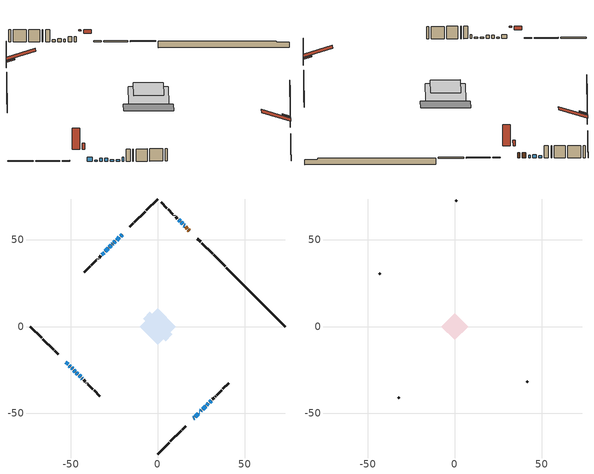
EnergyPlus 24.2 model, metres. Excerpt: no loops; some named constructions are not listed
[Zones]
conditioned space
 floor outside (Floor1 construction): -2.69,0 0,2.69 2.69,0 0,-2.69 z0.4
 floor outside (Floor2 construction): -0.81,0 0,0.81 0.81,0 0,-0.81 z0.4
 floor adiabatic (AdiabaticFloorConstruction): -10.39,0 0,10.39 10.39,0 0,-10.39 z2.84
 floor foundation (Slab1 construction): -8.49,4.5 -4.5,8.49 8.49,-4.5 4.5,-8.49 z-2.11
 wall outside (RimJoist1 construction): 0,-73.42 6.57,-66.85 / -73.42,0 -66.85,-6.57 / 0,73.42 -6.57,66.85 / 38.79,34.62 32.23,41.19 z0.4:0.7
 wall outside (RimJoist2 construction): 7.22,-66.2 13.44,-59.97 / -66.2,-7.22 -59.97,-13.44 / -7.22,66.2 -13.44,59.97 / 31.57,41.85 25.35,48.07 z0.4:0.7
 wall outside (RimJoist3 construction): 14.1,-59.32 16.05,-57.37 / -59.32,-14.1 -57.37,-16.05 / -14.1,59.32 -16.05,57.37 / 24.69,48.72 22.75,50.67 z0.4:0.7
 wall outside (AdiabaticWallConstruction 1): 18.24,55.17 17.66,55.76 / 17.01,56.41 16.08,57.34 z0.4:2.43
 wall outside (AdiabaticWallConstruction): 20.55,-52.87 20.93,-52.49 z0.4:1.29; 21.58,-51.83 23.29,-50.12 / -52.87,-20.55 -51.59,-21.83 / -22.05,51.37 -23.74,49.67 / -24.4,49.02 -25.25,48.17 / 25.8,-47.62 27.51,-45.91 / -30.84,42.58 -32.12,41.3 z0.4:1.9; 23.95,-49.47 24.17,-49.25 z0.4:2.33; -50.94,-22.48 -50.29,-23.12 z0.4:0.86; -49.64,-23.78 -49,-24.42 / 14.34,59.08 13.47,59.94 z0.4:1.62; 15.43,57.99 14.99,58.42 z0.4:1.42; -20.55,52.87 -21.4,52.02 / -48.35,-25.07 -47.5,-25.92 z0.4:1.6; 24.82,-48.6 25.15,-48.27 z0.4:2.38; 28.17,-45.25 29.21,-44.21 z0.4:2.46; 29.86,-43.55 30.73,-42.69 z0.4:2.18; -46.84,-26.57 -45.94,-27.47 / -45.29,-28.13 -44.39,-29.03 z0.4:0.96; 12.82,60.6 11.96,61.46 z0.4:1.19; -43.73,-29.69 -43.39,-30.03 z0.4:2; -25.9,47.52 -26.12,47.3 / -26.77,46.64 -27.84,45.58 / -28.49,44.93 -30.18,43.24 z0.4:2.21
 wall outside (Wall1 construction): 31.38,-42.03 32.44,-40.98 / -42.73,-30.68 -41.68,-31.74 / -32.77,40.65 -33.83,39.59 / 11.3,62.12 10.24,63.17 z0.4:5.28
 wall outside (Wall2 construction): 33.09,-40.32 33.27,-40.15 / -41.02,-32.4 -40.85,-32.57 / -34.48,38.93 -34.66,38.76 / 9.59,63.83 9.42,64 z0.4:5.28
 wall outside (Wall3 construction): 33.92,-39.49 36.78,-36.64 / -40.19,-33.22 -37.34,-36.08 / -35.31,38.11 -38.17,35.25 / 8.76,64.66 5.9,67.51 z0.4:5.28
 wall outside (Wall4 construction): 37.43,-35.98 40.8,-32.62 / -36.68,-36.74 -33.32,-40.1 / -38.82,34.59 -42.19,31.23 / 5.25,68.17 1.88,71.54 z0.4:5.28
 wall foundation (FoundationWall1 construction): 39.45,33.97,-2.11 39.45,33.97,0.4 70.02,3.4,0.4 70.02,3.4,-0.09 73.42,0,-0.09 73.42,0,-2.11
 window (WindowConstruction 18): 20.55,-52.87 20.93,-52.49 z0.4:1.29
 window (WindowConstruction 4): 21.59,-51.83 23.29,-50.13 z0.4:1.9
 window (WindowConstruction 5): 23.95,-49.47 24.16,-49.25 z0.4:2.33
 window (WindowConstruction 6): -52.87,-20.55 -51.59,-21.83 z0.4:1.9
 window (WindowConstruction 7): -50.93,-22.48 -50.3,-23.12 z0.4:0.86
 window (WindowConstruction 8): -49.64,-23.78 -49,-24.42 z0.4:1.62
 window (WindowConstruction 9): 15.43,57.99 14.99,58.42 z0.4:1.41
 window (WindowConstruction 10): -20.55,52.87 -21.4,52.02 z0.4:1.59
 window (WindowConstruction 11): -22.05,51.36 -23.74,49.67 z0.4:1.9
 window (WindowConstruction 19): 24.82,-48.6 25.15,-48.27 z0.4:2.38
 window (WindowConstruction 12): -24.4,49.02 -25.25,48.17 z0.4:1.9
 window (WindowConstruction 13): 25.8,-47.62 27.51,-45.91 z0.4:1.9
 window (WindowConstruction 14): 28.17,-45.25 29.21,-44.21 z0.4:2.46
 window (WindowConstruction 15): 29.86,-43.55 30.73,-42.69 z0.4:2.18
 window (WindowConstruction 16): -48.34,-25.07 -47.5,-25.92 z0.4:1.59
 window (WindowConstruction 17): 14.34,59.08 13.47,59.94 z0.4:1.62
 window (WindowConstruction 21): -46.84,-26.58 -45.94,-27.47 z0.4:0.96
 window (WindowConstruction 22): -45.29,-28.13 -44.39,-29.03 z0.4:0.96
 window (WindowConstruction 23): 12.82,60.6 11.96,61.46 z0.4:1.19
 window (WindowConstruction 20): -43.73,-29.69 -43.39,-30.03 z0.4:2
 window (WindowConstruction): -25.9,47.52 -26.12,47.3 z0.4:2.2
 window (WindowConstruction 1): -26.77,46.64 -27.83,45.58 z0.4:2.2
 window (WindowConstruction 2): -28.49,44.93 -30.18,43.24 z0.4:2.2
 window (WindowConstruction 3): -30.84,42.58 -32.11,41.3 z0.4:1.9
 door (Door): 18.24,55.18 17.66,55.76 z0.4:2.43
 door (Door 1): 17,56.41 16.08,57.34 z0.4:2.43
 ceiling adiabatic (AdiabaticFloorConstruction): 0,-10.39 10.39,0 0,10.39 -10.39,0 z2.84
 roof outside (Roof2 construction): 19.89,-53.52,5.28 17.81,-51.44,6.26 17.26,-51.99,6.26 19.34,-54.07,5.28; -53.52,-19.89,5.28 -51.44,-17.81,6.26 -51.99,-17.26,6.26 -54.07,-19.34,5.28; -19.89,53.52,5.28 -17.81,51.44,6.26 -17.26,51.99,6.26 -19.34,54.07,5.28; 18.9,54.52,5.28 16.81,52.43,6.26 17.36,51.88,6.26 19.45,53.97,5.28
attic - vented
 floor to conditioned space (Floor3 construction Reversed): -7.74,0 0,7.74 7.74,0 0,-7.74 z5.28
 wall outside (Wall5 construction): 41.46,-31.96 42.03,-31.39 / -32.66,-40.76 -32.09,-41.33 / -42.85,30.57 -43.41,30 / 1.23,72.19 0.66,72.76 z0.4:5.28
 roof outside (Roof1 construction): 18.69,-54.73,5.28 11.15,-47.19,8.83 9.17,-49.18,8.83 16.7,-56.72,5.28; -54.73,-18.69,5.28 -47.19,-11.15,8.83 -49.18,-9.17,8.83 -56.72,-16.7,5.28; -18.69,54.73,5.28 -11.15,47.19,8.83 -9.17,49.18,8.83 -16.7,56.72,5.28; 20.11,53.31,5.28 12.57,45.78,8.83 14.56,43.79,8.83 22.09,51.33,5.28
[Construction]
Floor3 construction: ceiling loosefill ins, ceiling stud and cavity, gypsum board
[EnergyManagementSystem:Program]
component_loads_program: Set loads_htg_walls = 0; Set loads_htg_rim_joists = 0; Set loads_htg_foundation_walls = 0; Set loads_htg_floors = 0; Set loads_htg_slabs = 0; Set loads_htg_ceilings = 0; Set loads_htg_roofs = 0; Set loads_htg_windows_conduction = 0; Set loads_htg_windows_solar = 0; Set loads_htg_doors = 0; Set loads_htg_skylights_conduction = 0; Set loads_htg_skylights_solar = 0; Set loads_htg_internal_mass = 0; Set loads_htg_intgains = 0; Set loads_htg_lighting = 0; Set loads_htg_infil = 0; Set loads_htg_mechvent = 0; Set loads_htg_natvent = 0; Set loads_htg_whf = 0; Set loads_htg_ducts = 0; Set loads_clg_walls = 0; Set loads_clg_rim_joists = 0; Set loads_clg_foundation_walls = 0; Set loads_clg_floors = 0; Set loads_clg_slabs = 0; Set loads_clg_ceilings = 0; Set loads_clg_roofs = 0; Set loads_clg_windows_conduction = 0; Set loads_clg_windows_solar = 0; Set loads_clg_doors = 0; Set loads_clg_skylights_conduction = 0; Set loads_clg_skylights_solar = 0; Set loads_clg_internal_mass = 0; Set loads_clg_intgains = 0; Set loads_clg_lighting = 0; Set loads_clg_infil = 0; Set loads_clg_mechvent = 0; Set loads_clg_natvent = 0; Set loads_clg_whf = 0; Set loads_clg_ducts = 0; Set hr_walls = 0; Set hr_walls = hr_walls + s_conv_23 + s_ig_23 + s_sol_23 + s_lgt_23 + s_surf_23; Set hr_walls = hr_walls + s_conv_24 + s_ig_24 + s_sol_24 + s_lgt_24 + s_surf_24; Set hr_walls = hr_walls + s_conv_25 + s_ig_25 + s_sol_25 + s_lgt_25 + s_surf_25; Set hr_walls = hr_walls + s_conv_26 + s_ig_26 + s_sol_26 + s_lgt_26 + s_surf_26; Set hr_walls = hr_walls + s_conv_27 + s_ig_27 + s_sol_27 + s_lgt_27 + s_surf_27; Set hr_walls = hr_walls + s_conv_28 + s_ig_28 + s_sol_28 + s_lgt_28 + s_surf_28; Set hr_walls = hr_walls + s_conv_29 + s_ig_29 + s_sol_29 + s_lgt_29 + s_surf_29; Set hr_walls = hr_walls + s_conv_30 + s_ig_30 + s_sol_30 + s_lgt_30 + s_surf_30; Set hr_walls = hr_walls + s_conv_31 + s_ig_31 + s_sol_31 + s_lgt_31 + s_surf_31; Set hr_walls = hr_walls + s_conv_32 + s_ig_32 + s_sol_32 + s_lgt_32 + s_surf_32; Set hr_walls = hr_walls + s_conv_33 + s_ig_33 + s_sol_33 + s_lgt_33 + s_surf_33; Set hr_walls = hr_walls + s_conv_34 + s_ig_34 + s_sol_34 + s_lgt_34 + s_surf_34; Set hr_walls = hr_walls + s_conv_35 + s_ig_35 + s_sol_35 + s_lgt_35 + s_surf_35; Set hr_walls = hr_walls + s_conv_36 + s_ig_36 + s_sol_36 + s_lgt_36 + s_surf_36; Set hr_walls = hr_walls + s_conv_37 + s_ig_37 + s_sol_37 + s_lgt_37 + s_surf_37; Set hr_walls = hr_walls + s_conv_38 + s_ig_38 + s_sol_38 + s_lgt_38 + s_surf_38; Set hr_rim_joists = 0; Set hr_rim_joists = hr_rim_joists + s_conv_6 + s_ig_6 + s_sol_6 + s_lgt_6 + s_surf_6; Set hr_rim_joists = hr_rim_joists + s_conv_7 + s_ig_7 + s_sol_7 + s_lgt_7 + s_surf_7; Set hr_rim_joists = hr_rim_joists + s_conv_8 + s_ig_8 + s_sol_8 + s_lgt_8 + s_surf_8; Set hr_rim_joists = hr_rim_joists + s_conv_9 + s_ig_9 + s_sol_9 + s_lgt_9 + s_surf_9; Set hr_rim_joists = hr_rim_joists + s_conv_10 + s_ig_10 + s_sol_10 + s_lgt_10 + s_surf_10; Set hr_rim_joists = hr_rim_joists + s_conv_11 + s_ig_11 + s_sol_11 + s_lgt_11 + s_surf_11; Set hr_rim_joists = hr_rim_joists + s_conv_12 + s_ig_12 + s_sol_12 + s_lgt_12 + s_surf_12; Set hr_rim_joists = hr_rim_joists + s_conv_13 + s_ig_13 + s_sol_13 + s_lgt_13 + s_surf_13; Set hr_rim_joists = hr_rim_joists + s_conv_14 + s_ig_14 + s_sol_14 + s_lgt_14 + s_surf_14; Set hr_rim_joists = hr_rim_joists + s_conv_15 + s_ig_15 + s_sol_15 + s_lgt_15 + s_surf_15; Set hr_rim_joists = hr_rim_joists + s_conv_16 + s_ig_16 + s_sol_16 + s_lgt_16 + s_surf_16; Set hr_rim_joists = hr_rim_joists + s_conv_17 + s_ig_17 + s_sol_17 + s_lgt_17 + s_surf_17; Set hr_foundation_walls = 0; Set hr_foundation_walls = hr_foundation_walls + s_conv_3 + s_ig_3 + s_sol_3 + s_lgt_3 + s_surf_3; Set hr_floors = 0; Set hr_floors = hr_floors + s_conv + s_ig + s_sol + s_lgt + s_surf; Set hr_floors = hr_floors + s_conv_1 + s_ig_1 + s_sol_1 + s_lgt_1 + s_surf_1; Set hr_slabs = 0; Set hr_slabs = hr_slabs + s_conv_22 + s_ig_22 + s_sol_22 + s_lgt_22 + s_surf_22; Set hr_ceilings = 0; Set hr_ceilings = hr_ceilings + s_conv_2 + s_ig_2 + s_sol_2 + s_lgt_2 + s_surf_2; Set hr_roofs = 0; Set hr_roofs = hr_roofs + s_conv_18 + s_ig_18 + s_sol_18 + s_lgt_18 + s_surf_18; Set hr_roofs = hr_roofs + s_conv_19 + s_ig_19 + s_sol_19 + s_lgt_19 + s_surf_19; Set hr_roofs = hr_roofs + s_conv_20 + s_ig_20 + s_sol_20 + s_lgt_20 + s_surf_20; Set hr_roofs = hr_roofs + s_conv_21 + s_ig_21 + s_sol_21 + s_lgt_21 + s_surf_21; Set hr_windows_conduction = 0; Set hr_windows_conduction = hr_windows_conduction + ss_conv_2; Set hr_windows_conduction = hr_windows_conduction + ss_ig_2; Set hr_windows_conduction = hr_windows_conduction + ss_surf_2; Set hr_windows_conduction = hr_windows_conduction + ss_conv_3; Set hr_windows_conduction = hr_windows_conduction + ss_ig_3; Set hr_windows_conduction = hr_windows_conduction + ss_surf_3; Set hr_windows_conduction = hr_windows_conduction + ss_conv_4; Set hr_windows_conduction = hr_windows_conduction + ss_ig_4; Set hr_windows_conduction = hr_windows_conduction + ss_surf_4; Set hr_windows_conduction = hr_windows_conduction + ss_conv_5; Set hr_windows_conduction = hr_windows_conduction + ss_ig_5; Set hr_windows_conduction = hr_windows_conduction + ss_surf_5; Set hr_windows_conduction = hr_windows_conduction + ss_conv_6; Set hr_windows_conduction = hr_windows_conduction + ss_ig_6; Set hr_windows_conduction = hr_windows_conduction + ss_surf_6; Set hr_windows_conduction = hr_windows_conduction + ss_conv_7; Set hr_windows_conduction = hr_windows_conduction + ss_ig_7; Set hr_windows_conduction = hr_windows_conduction + ss_surf_7; Set hr_windows_conduction = hr_windows_conduction + ss_conv_8; Set hr_windows_conduction = hr_windows_conduction + ss_ig_8; Set hr_windows_conduction = hr_windows_conduction + ss_surf_8; Set hr_windows_conduction = hr_windows_conduction + ss_conv_9; Set hr_windows_conduction = hr_windows_conduction + ss_ig_9; Set hr_windows_conduction = hr_windows_conduction + ss_surf_9; Set hr_windows_conduction = hr_windows_conduction + ss_conv_10; Set hr_windows_conduction = hr_windows_conduction + ss_ig_10; Set hr_windows_conduction = hr_windows_conduction + ss_surf_10; Set hr_windows_conduction = hr_windows_conduction + ss_conv_11; Set hr_windows_conduction = hr_windows_conduction + ss_ig_11; Set hr_windows_conduction = hr_windows_conduction + ss_surf_11; Set hr_windows_conduction = hr_windows_conduction + ss_conv_12; Set hr_windows_conduction = hr_windows_conduction + ss_ig_12; Set hr_windows_conduction = hr_windows_conduction + ss_surf_12; Set hr_windows_conduction = hr_windows_conduction + ss_conv_13; Set hr_windows_conduction = hr_windows_conduction + ss_ig_13; Set hr_windows_conduction = hr_windows_conduction + ss_surf_13; Set hr_windows_conduction = hr_windows_conduction + ss_conv_14; Set hr_windows_conduction = hr_windows_conduction + ss_ig_14; Set hr_windows_conduction = hr_windows_conduction + ss_surf_14; Set hr_windows_conduction = hr_windows_conduction + ss_conv_15; Set hr_windows_conduction = hr_windows_conduction + ss_ig_15; Set hr_windows_conduction = hr_windows_conduction + ss_surf_15; Set hr_windows_conduction = hr_windows_conduction + ss_conv_16; Set hr_windows_conduction = hr_windows_conduction + ss_ig_16; Set hr_windows_conduction = hr_windows_conduction + ss_surf_16; Set hr_windows_conduction = hr_windows_conduction + ss_conv_17; Set hr_windows_conduction = hr_windows_conduction + ss_ig_17; Set hr_windows_conduction = hr_windows_conduction + ss_surf_17; Set hr_windows_conduction = hr_windows_conduction + ss_conv_18; Set hr_windows_conduction = hr_windows_conduction + ss_ig_18; Set hr_windows_conduction = hr_windows_conduction + ss_surf_18; Set hr_windows_conduction = hr_windows_conduction + ss_conv_19; Set hr_windows_conduction = hr_windows_conduction + ss_ig_19; Set hr_windows_conduction = hr_windows_conduction + ss_surf_19; Set hr_windows_conduction = hr_windows_conduction + ss_conv_20; Set hr_windows_conduction = hr_windows_conduction + ss_ig_20; Set hr_windows_conduction = hr_windows_conduction + ss_surf_20; Set hr_windows_conduction = hr_windows_conduction + ss_conv_21; Set hr_windows_conduction = hr_windows_conduction + ss_ig_21; Set hr_windows_conduction = hr_windows_conduction + ss_surf_21; Set hr_windows_conduction = hr_windows_conduction + ss_conv_22; Set hr_windows_conduction = hr_windows_conduction + ss_ig_22; Set hr_windows_conduction = hr_windows_conduction + ss_surf_22; Set hr_windows_conduction = hr_windows_conduction + ss_conv_23; Set hr_windows_conduction = hr_windows_conduction + ss_ig_23; Set hr_windows_conduction = hr_windows_conduction + ss_surf_23; Set hr_windows_conduction = hr_windows_conduction + ss_conv_24; Set hr_windows_conduction = hr_windows_conduction + ss_ig_24; Set hr_windows_conduction = hr_windows_conduction + ss_surf_24; Set hr_windows_conduction = hr_windows_conduction + ss_conv_25; Set hr_windows_conduction = hr_windows_conduction + ss_ig_25; Set hr_windows_conduction = hr_windows_conduction + ss_surf_25; Set hr_windows_solar = 0; Set hr_windows_solar = hr_windows_solar - ss_trans_in * ZoneTimestep * 3600 + ss_back_out * ZoneTimestep * 3600 + ss_trans_out * ZoneTimestep * 3600; Set hr_windows_solar = hr_windows_solar - ss_trans_in_1 * ZoneTimestep * 3600 + ss_back_out_1 * ZoneTimestep * 3600 + ss_trans_out_1 * ZoneTimestep * 3600; Set hr_windows_solar = hr_windows_solar - ss_trans_in_2 * ZoneTimestep * 3600 + ss_back_out_2 * ZoneTimestep * 3600 + ss_trans_out_2 * ZoneTimestep * 3600; Set hr_windows_solar = hr_windows_solar - ss_trans_in_3 * ZoneTimestep * 3600 + ss_back_out_3 * ZoneTimestep * 3600 + ss_trans_out_3 * ZoneTimestep * 3600; Set hr_windows_solar = hr_windows_solar - ss_trans_in_4 * ZoneTimestep * 3600 + ss_back_out_4 * ZoneTimestep * 3600 + ss_trans_out_4 * ZoneTimestep * 3600; Set hr_windows_solar = hr_windows_solar - ss_trans_in_5 * ZoneTimestep * 3600 + ss_back_out_5 * ZoneTimestep * 3600 + ss_trans_out_5 * ZoneTimestep * 3600; Set hr_windows_solar = hr_windows_solar - ss_trans_in_6 * ZoneTimestep * 3600 + ss_back_out_6 * ZoneTimestep * 3600 + ss_trans_out_6 * ZoneTimestep * 3600; Set hr_windows_solar = hr_windows_solar - ss_trans_in_7 * ZoneTimestep * 3600 + ss_back_out_7 * ZoneTimestep * 3600 + ss_trans_out_7 * ZoneTimestep * 3600; Set hr_windows_solar = hr_windows_solar - ss_trans_in_8 * ZoneTimestep * 3600 + ss_back_out_8 * ZoneTimestep * 3600 + ss_trans_out_8 * ZoneTimestep * 3600; Set hr_windows_solar = hr_windows_solar - ss_trans_in_9 * ZoneTimestep * 3600 + ss_back_out_9 * ZoneTimestep * 3600 + ss_trans_out_9 * ZoneTimestep * 3600; Set hr_windows_solar = hr_windows_solar - ss_trans_in_10 * ZoneTimestep * 3600 + ss_back_out_10 * ZoneTimestep * 3600 + ss_trans_out_10 * ZoneTimestep * 3600; Set hr_windows_solar = hr_windows_solar - ss_trans_in_11 * ZoneTimestep * 3600 + ss_back_out_11 * ZoneTimestep * 3600 + ss_trans_out_11 * ZoneTimestep * 3600; Set hr_windows_solar = hr_windows_solar - ss_trans_in_12 * ZoneTimestep * 3600 + ss_back_out_12 * ZoneTimestep * 3600 + ss_trans_out_12 * ZoneTimestep * 3600; Set hr_windows_solar = hr_windows_solar - ss_trans_in_13 * ZoneTimestep * 3600 + ss_back_out_13 * ZoneTimestep * 3600 + ss_trans_out_13 * ZoneTimestep * 3600; Set hr_windows_solar = hr_windows_solar - ss_trans_in_14 * ZoneTimestep * 3600 + ss_back_out_14 * ZoneTimestep * 3600 + ss_trans_out_14 * ZoneTimestep * 3600; Set hr_windows_solar = hr_windows_solar - ss_trans_in_15 * ZoneTimestep * 3600 + ss_back_out_15 * ZoneTimestep * 3600 + ss_trans_out_15 * ZoneTimestep * 3600; Set hr_windows_solar = hr_windows_solar - ss_trans_in_16 * ZoneTimestep * 3600 + ss_back_out_16 * ZoneTimestep * 3600 + ss_trans_out_16 * ZoneTimestep * 3600; Set hr_windows_solar = hr_windows_solar - ss_trans_in_17 * ZoneTimestep * 3600 + ss_back_out_17 * ZoneTimestep * 3600 + ss_trans_out_17 * ZoneTimestep * 3600; Set hr_windows_solar = hr_windows_solar - ss_trans_in_18 * ZoneTimestep * 3600 + ss_back_out_18 * ZoneTimestep * 3600 + ss_trans_out_18 * ZoneTimestep * 3600; Set hr_windows_solar = hr_windows_solar - ss_trans_in_19 * ZoneTimestep * 3600 + ss_back_out_19 * ZoneTimestep * 3600 + ss_trans_out_19 * ZoneTimestep * 3600; Set hr_windows_solar = hr_windows_solar - ss_trans_in_20 * ZoneTimestep * 3600 + ss_back_out_20 * ZoneTimestep * 3600 + ss_trans_out_20 * ZoneTimestep * 3600; Set hr_windows_solar = hr_windows_solar - ss_trans_in_21 * ZoneTimestep * 3600 + ss_back_out_21 * ZoneTimestep * 3600 + ss_trans_out_21 * ZoneTimestep * 3600; Set hr_windows_solar = hr_windows_solar - ss_trans_in_22 * ZoneTimestep * 3600 + ss_back_out_22 * ZoneTimestep * 3600 + ss_trans_out_22 * ZoneTimestep * 3600; Set hr_windows_solar = hr_windows_solar - ss_trans_in_23 * ZoneTimestep * 3600 + ss_back_out_23 * ZoneTimestep * 3600 + ss_trans_out_23 * ZoneTimestep * 3600; Set hr_doors = 0; Set hr_doors = hr_doors + ss_sol; Set hr_doors = hr_doors + ss_lgt; Set hr_doors = hr_doors + ss_conv; Set hr_doors = hr_doors + ss_ig; Set hr_doors = hr_doors + ss_surf; Set hr_doors = hr_doors + ss_sol_1; Set hr_doors = hr_doors + ss_lgt_1; Set hr_doors = hr_doors + ss_conv_1; Set hr_doors = hr_doors + ss_ig_1; Set hr_doors = hr_doors + ss_surf_1; Set hr_skylights_conduction = 0; Set hr_skylights_solar = 0; Set hr_internal_mass = 0; Set hr_internal_mass = hr_internal_mass + s_conv_4 + s_ig_4 + s_sol_4 + s_lgt_4 + s_surf_4; Set hr_internal_mass = hr_internal_mass + s_conv_5 + s_ig_5 + s_sol_5 + s_lgt_5 + s_surf_5; Set hr_internal_mass = hr_internal_mass + im_conv + im_ig + im_sol + im_lgt + im_surf; Set hr_internal_mass = hr_internal_mass + im_conv_1 + im_ig_1 + im_sol_1 + im_lgt_1 + im_surf_1; Set hr_intgains = 0; Set hr_intgains = hr_intgains - ig_ee_conv - ig_ee_rad - ig_ee_conv_1 - ig_ee_rad_1 - ig_ee_conv_2 - ig_ee_rad_2 - ig_ee_conv_3 - ig_ee_rad_3 - ig_ee_conv_4 - ig_ee_rad_4 - ig_ee_conv_5 - ig_ee_rad_5 - ig_ee_conv_6 - ig_ee_rad_6 - ig_oe_conv - ig_oe_rad - ig_oe_conv_1 - ig_oe_rad_1 - ig_oe_conv_2 - ig_oe_rad_2 - ig_oe_conv_3 - ig_oe_rad_3 - ig_oe_conv_4 - ig_oe_rad_4 - ig_ppl_conv - ig_ppl_rad; Set hr_lighting = 0; Set hr_lighting = hr_lighting - ig_lgt_conv - ig_lgt_rad - ig_lgt_vis; Set hr_infil = 0; Set hr_infil = hr_infil - airflow_gain + airflow_loss; Set hr_natvent = 0; Set hr_natvent = hr_natvent - airflow_gain_1 + airflow_loss_1; Set hr_whf = 0; Set hr_whf = hr_whf - airflow_gain_2 + airflow_loss_2; Set hr_mechvent = 0; Set hr_mechvent = hr_mechvent - mv_conv - mv_rad - mv_conv_1 - mv_rad_1 - mv_conv_2 - mv_rad_2 - mv_conv_3 - mv_rad_3 - mv_conv_4 - mv_rad_4 - mv_conv_5 - mv_rad_5 - mv_conv_6 - mv_rad_6; Set hr_ducts = 0; Set hr_intgains = hr_intgains + dhw_loss * (0.64*(1-dhw_rtf) + 1.0*dhw_rtf); Set htg_mode = 0; Set clg_mode = 0; If (htg_load_cond > 0); Set htg_mode = 1.0; ElseIf (clg_load_cond > 0); Set clg_mode = 1.0; Else; Set htg_season = 0; Set clg_season = 0; If ((DayOfYear >= 1) && (DayOfYear <= 365)); Set clg_season = 1; EndIf; If ((DayOfYear >= 1) && (DayOfYear <= 365)); Set htg_season = 1; EndIf; If ((airflow_gain_1 <> 0) || (airflow_loss_1 <> 0)) && (clg_season == 1); Set clg_mode = 1.0; ElseIf ((airflow_gain_2 <> 0) || (airflow_loss_2 <> 0)) && (clg_season == 1); Set clg_mode = 1.0; Else; Set Tmid_setpoint = (htg_sp_s_1 + clg_sp_s_1) / 2; If (tin_s_1 > Tmid_setpoint) && (clg_season == 1); Set clg_mode = 1.0; ElseIf (tin_s_1 < Tmid_setpoint) && (htg_season == 1); Set htg_mode = 1.0; EndIf; EndIf; EndIf; Set loads_htg_walls = loads_htg_walls + (hr_walls * htg_mode * 1); Set loads_htg_rim_joists = loads_htg_rim_joists + (hr_rim_joists * htg_mode * 1); Set loads_htg_foundation_walls = loads_htg_foundation_walls + (hr_foundation_walls * htg_mode * 1); Set loads_htg_floors = loads_htg_floors + (hr_floors * htg_mode * 1); Set loads_htg_slabs = loads_htg_slabs + (hr_slabs * htg_mode * 1); Set loads_htg_ceilings = loads_htg_ceilings + (hr_ceilings * htg_mode * 1); Set loads_htg_roofs = loads_htg_roofs + (hr_roofs * htg_mode * 1); Set loads_htg_windows_conduction = loads_htg_windows_conduction + (hr_windows_conduction * htg_mode * 1); Set loads_htg_windows_solar = loads_htg_windows_solar + (hr_windows_solar * htg_mode * 1); Set loads_htg_doors = loads_htg_doors + (hr_doors * htg_mode * 1); Set loads_htg_skylights_conduction = loads_htg_skylights_conduction + (hr_skylights_conduction * htg_mode * 1); Set loads_htg_skylights_solar = loads_htg_skylights_solar + (hr_skylights_solar * htg_mode * 1); Set loads_htg_internal_mass = loads_htg_internal_mass + (hr_internal_mass * htg_mode * 1); Set loads_htg_intgains = loads_htg_intgains + (hr_intgains * htg_mode * 1); Set loads_htg_lighting = loads_htg_lighting + (hr_lighting * htg_mode * 1); Set loads_htg_infil = loads_htg_infil + (hr_infil * htg_mode * 1); Set loads_htg_mechvent = loads_htg_mechvent + (hr_mechvent * htg_mode * 1); Set loads_htg_natvent = loads_htg_natvent + (hr_natvent * htg_mode * 1); Set loads_htg_whf = loads_htg_whf + (hr_whf * htg_mode * 1); Set loads_htg_ducts = loads_htg_ducts + (hr_ducts * htg_mode * 1); Set loads_clg_walls = loads_clg_walls + (-hr_walls * clg_mode * 1); Set loads_clg_rim_joists = loads_clg_rim_joists + (-hr_rim_joists * clg_mode * 1); Set loads_clg_foundation_walls = loads_clg_foundation_walls + (-hr_foundation_walls * clg_mode * 1); Set loads_clg_floors = loads_clg_floors + (-hr_floors * clg_mode * 1); Set loads_clg_slabs = loads_clg_slabs + (-hr_slabs * clg_mode * 1); Set loads_clg_ceilings = loads_clg_ceilings + (-hr_ceilings * clg_mode * 1); Set loads_clg_roofs = loads_clg_roofs + (-hr_roofs * clg_mode * 1); Set loads_clg_windows_conduction = loads_clg_windows_conduction + (-hr_windows_conduction * clg_mode * 1); Set loads_clg_windows_solar = loads_clg_windows_solar + (-hr_windows_solar * clg_mode * 1); Set loads_clg_doors = loads_clg_doors + (-hr_doors * clg_mode * 1); Set loads_clg_skylights_conduction = loads_clg_skylights_conduction + (-hr_skylights_conduction * clg_mode * 1); Set loads_clg_skylights_solar = loads_clg_skylights_solar + (-hr_skylights_solar * clg_mode * 1); Set loads_clg_internal_mass = loads_clg_internal_mass + (-hr_internal_mass * clg_mode * 1); Set loads_clg_intgains = loads_clg_intgains + (-hr_intgains * clg_mode * 1); Set loads_clg_lighting = loads_clg_lighting + (-hr_lighting * clg_mode * 1); Set loads_clg_infil = loads_clg_infil + (-hr_infil * clg_mode * 1); Set loads_clg_mechvent = loads_clg_mechvent + (-hr_mechvent * clg_mode * 1); Set loads_clg_natvent = loads_clg_natvent + (-hr_natvent * clg_mode * 1); Set loads_clg_whf = loads_clg_whf + (-hr_whf * clg_mode * 1); Set loads_clg_ducts = loads_clg_ducts + (-hr_ducts * clg_mode * 1)
infil_program: Set p_m = 0.14; Set p_s = 0.22; Set s_m = 270; Set s_s = 370; Set z_m = 9.99744; Set z_s = 5.967744350148862; Set f_t = (((s_m/z_m)^p_m)*((z_s/s_s)^p_s)); Set Tdiff = tin_s-tout_s; Set dT = @Abs Tdiff; Set c = 0.0806; Set Cs = 0.1016; Set Cw = 0.1404; Set n = 0.65; Set sft = (f_t*0.54); Set temp1 = ((c*Cw)*((sft*site_vw_s)^(2*n)))^2; Set Qinf = (((c*Cs*(dT^n))^2)+temp1)^0.5; Set Qinf = (@Max Qinf 0); Set mech_vent_house_fan_sensible_load_act = 0.0; Set mech_vent_house_fan_latent_load_act = 0.0; Set OASupInPb = out_pb_s; Set OASupInTemp = tout_s; Set OASupInW = out_wt_s; Set OASupRho = (@RhoAirFnPbTdbW OASupInPb OASupInTemp OASupInW); Set OASupCp = (@CpAirFnW OASupInW); Set OASupInEnth = (@HFnTdbW OASupInTemp OASupInW); Set ZoneTemp = tin_s; Set ZoneW = win_s; Set ZoneCp = (@CpAirFnW ZoneW); Set ZoneAirEnth = (@HFnTdbW ZoneTemp ZoneW); Set mech_vent_house_fan_cfis_act = 0.0; Set QWHV_cfis_sup = 0.0; Set QWHV_cfis_suppl_sup = 0.0; Set QWHV_cfis_suppl_exh = 0.0; Set Qrange = 0; Set Qrange = Qrange + 0.075 * mech_vent_range_fan_0_sch_s; Set Qbath = 0; Set Qbath = Qbath + 0.066 * mech_vent_bath_fan_0_sch_s; Set Qbath = Qbath + 0.066 * mech_vent_bath_fan_1_sch_s; Set Qdryer = 0; Set Qdryer = Qdryer + 0.00308 * clothes_dryer_exhaust_0_sch_s; Set QWHV_sup = 0.0; Set QWHV_exh = 0.0173; Set Qsupply = QWHV_sup + QWHV_cfis_sup + QWHV_cfis_suppl_sup; Set Qexhaust = Qrange + Qbath + Qdryer + QWHV_exh + QWHV_cfis_suppl_exh; Set Qfan = (@Max Qexhaust Qsupply); Set Qducts = 0; If Qducts < 0; Set Qsupply = Qsupply - Qducts; Else; Set Qexhaust = Qexhaust + Qducts; EndIf; Set Qfan_with_ducts = (@Max Qexhaust Qsupply); Set Qimb = (@Abs (Qsupply - Qexhaust)); If Qinf + Qimb > 0; Set Qtot = Qfan_with_ducts + (Qinf^2) / (Qinf + Qimb); Else; Set Qtot = Qfan_with_ducts; EndIf; Set Qinf_adj = Qtot - Qfan; Set infil_flow_act = Qinf_adj; Set infil_program_Qinf = Qinf_adj; Set infil_program_Qfan = Qfan; Set Qload = Qfan; Set Effectiveness_Sens = 0.0; Set Effectiveness_Lat = 0.0; Set Fan_MFR = Qload * OASupRho; Set ZoneInEnth = OASupInEnth; Set ZoneInTemp = OASupInTemp; Set FanTotalToCond = Fan_MFR * (ZoneInEnth - ZoneAirEnth); Set FanSensToCond = Fan_MFR * ZoneCp * (ZoneInTemp - ZoneTemp); Set FanLatToCond = FanTotalToCond - FanSensToCond; Set mech_vent_house_fan_sensible_load_act = mech_vent_house_fan_sensible_load_act + FanSensToCond; Set mech_vent_house_fan_latent_load_act = mech_vent_house_fan_latent_load_act + FanLatToCond
unmet_hours_program: Set htg_unmet_hours = 0; Set clg_unmet_hours = 0; Set unit_htg_unmet_hours = 0; If ((DayOfYear >= 1) && (DayOfYear <= 365)); Set unit_htg_unmet_hours = unit_htg_unmet_hours + conditioned_space_htg_unmet_s; If unit_htg_unmet_hours > htg_unmet_hours; Set htg_unmet_hours = unit_htg_unmet_hours; EndIf; EndIf; Set unit_clg_unmet_hours = 0; If ((DayOfYear >= 1) && (DayOfYear <= 365)); Set unit_clg_unmet_hours = unit_clg_unmet_hours + conditioned_space_clg_unmet_s; If unit_clg_unmet_hours > clg_unmet_hours; Set clg_unmet_hours = unit_clg_unmet_hours; EndIf; EndIf
water_heater_EC_adj: If WarmupFlag == 0; Set dhw_e_cons = water_heater_energy + water_heater_on_cycle_parasitic + water_heater_off_cycle_parasitic; Set water_heater_ec_adj_act = 0.0 * dhw_e_cons / 1; EndIf
[EnergyManagementSystem:ProgramCallingManager]
central_ac_and_furnace_supply_fan_disaggregate_program_calling_manager: EndOfSystemTimestepBeforeHVACReporting; central_ac_and_furnace_supply_fan_disaggregate_program
central_ac_and_furnace_supply_fan_disaggregate_program_calling_manager 1: EndOfSystemTimestepBeforeHVACReporting; central_ac_and_furnace_supply_fan_disaggregate_program_1
component_loads_program_calling_manager: EndOfZoneTimestepAfterZoneReporting; component_loads_program
fridge_schedule_program_calling_manager: BeginZoneTimestepAfterInitHeatBalance; fridge_schedule_program
infil_program_calling_manager: BeginZoneTimestepAfterInitHeatBalance; infil_program
natural_vent_program_calling_manager: BeginZoneTimestepAfterInitHeatBalance; natural_vent_program
total_airflows_program_calling_manager: EndOfZoneTimestepAfterZoneReporting; total_airflows_program
total_loads_program_calling_manager: EndOfZoneTimestepAfterZoneReporting; total_loads_program
unit_heater_supply_fan_1_disaggregate_program_calling_manager: EndOfSystemTimestepBeforeHVACReporting; unit_heater_supply_fan_1_disaggregate_program
unit_heater_supply_fan_disaggregate_program_calling_manager: EndOfSystemTimestepBeforeHVACReporting; unit_heater_supply_fan_disaggregate_program
unmet_hours_program_calling_manager: EndOfZoneTimestepBeforeZoneReporting; unmet_hours_program
water_heater_EC_adj_ProgramManager: EndOfSystemTimestepBeforeHVACReporting; water_heater_EC_adj
[EnergyManagementSystem:OutputVariable] Type of Data in Variable=Summed
Name | EMS Variable | Update Frequency | EMS Program or Subroutine | Units
central ac and furnace supply fan disaggregate clg | central_ac_and_furnace_supply_fan_clg | SystemTimestep | central_ac_and_furnace_supply_fan_disaggregate_program | J
central ac and furnace supply fan disaggregate htg primary | central_ac_and_furnace_supply_fan_primary_htg | SystemTimestep | central_ac_and_furnace_supply_fan_disaggregate_program_1 | J
unit heater supply fan 1 disaggregate htg primary | unit_heater_supply_fan_1_primary_htg | SystemTimestep | unit_heater_supply_fan_1_disaggregate_program | J
unit heater supply fan disaggregate htg primary | unit_heater_supply_fan_primary_htg | SystemTimestep | unit_heater_supply_fan_disaggregate_program | J
loads_htg_tot_peakload_outvar; loads_htg_tot_annual_outvar; Energy Management System Output Variable 1; Energy Management System Output Variable 45 | loads_htg_tot | ZoneTimestep | total_loads_program | J
loads_clg_tot_peakload_outvar; loads_clg_tot_annual_outvar; Energy Management System Output Variable 2; Energy Management System Output Variable 46 | loads_clg_tot | ZoneTimestep | total_loads_program | J
htg_unmet_hours_annual_outvar; Energy Management System Output Variable 3 | htg_unmet_hours | ZoneTimestep | unmet_hours_program | hr
clg_unmet_hours_annual_outvar; Energy Management System Output Variable 4 | clg_unmet_hours | ZoneTimestep | unmet_hours_program | hr
loads_htg_roofs_annual_outvar; Energy Management System Output Variable 5 | loads_htg_roofs | ZoneTimestep | component_loads_program | J
loads_htg_ceilings_annual_outvar; Energy Management System Output Variable 6 | loads_htg_ceilings | ZoneTimestep | component_loads_program | J
loads_htg_walls_annual_outvar; Energy Management System Output Variable 7 | loads_htg_walls | ZoneTimestep | component_loads_program | J
loads_htg_rim_joists_annual_outvar; Energy Management System Output Variable 8 | loads_htg_rim_joists | ZoneTimestep | component_loads_program | J
loads_htg_foundation_walls_annual_outvar; Energy Management System Output Variable 9 | loads_htg_foundation_walls | ZoneTimestep | component_loads_program | J
loads_htg_doors_annual_outvar; Energy Management System Output Variable 10 | loads_htg_doors | ZoneTimestep | component_loads_program | J
loads_htg_windows_conduction_annual_outvar; Energy Management System Output Variable 11 | loads_htg_windows_conduction | ZoneTimestep | component_loads_program | J
loads_htg_windows_solar_annual_outvar; Energy Management System Output Variable 12 | loads_htg_windows_solar | ZoneTimestep | component_loads_program | J
loads_htg_skylights_conduction_annual_outvar; Energy Management System Output Variable 13 | loads_htg_skylights_conduction | ZoneTimestep | component_loads_program | J
loads_htg_skylights_solar_annual_outvar; Energy Management System Output Variable 14 | loads_htg_skylights_solar | ZoneTimestep | component_loads_program | J
loads_htg_floors_annual_outvar; Energy Management System Output Variable 15 | loads_htg_floors | ZoneTimestep | component_loads_program | J
loads_htg_slabs_annual_outvar; Energy Management System Output Variable 16 | loads_htg_slabs | ZoneTimestep | component_loads_program | J
loads_htg_internal_mass_annual_outvar; Energy Management System Output Variable 17 | loads_htg_internal_mass | ZoneTimestep | component_loads_program | J
loads_htg_infil_annual_outvar; Energy Management System Output Variable 18 | loads_htg_infil | ZoneTimestep | component_loads_program | J
loads_htg_natvent_annual_outvar; Energy Management System Output Variable 19 | loads_htg_natvent | ZoneTimestep | component_loads_program | J
loads_htg_mechvent_annual_outvar; Energy Management System Output Variable 20 | loads_htg_mechvent | ZoneTimestep | component_loads_program | J
loads_htg_whf_annual_outvar; Energy Management System Output Variable 21 | loads_htg_whf | ZoneTimestep | component_loads_program | J
loads_htg_ducts_annual_outvar; Energy Management System Output Variable 22 | loads_htg_ducts | ZoneTimestep | component_loads_program | J
loads_htg_intgains_annual_outvar; Energy Management System Output Variable 23 | loads_htg_intgains | ZoneTimestep | component_loads_program | J
loads_htg_lighting_annual_outvar; Energy Management System Output Variable 24 | loads_htg_lighting | ZoneTimestep | component_loads_program | J
loads_clg_roofs_annual_outvar; Energy Management System Output Variable 25 | loads_clg_roofs | ZoneTimestep | component_loads_program | J
loads_clg_ceilings_annual_outvar; Energy Management System Output Variable 26 | loads_clg_ceilings | ZoneTimestep | component_loads_program | J
loads_clg_walls_annual_outvar; Energy Management System Output Variable 27 | loads_clg_walls | ZoneTimestep | component_loads_program | J
loads_clg_rim_joists_annual_outvar; Energy Management System Output Variable 28 | loads_clg_rim_joists | ZoneTimestep | component_loads_program | J
loads_clg_foundation_walls_annual_outvar; Energy Management System Output Variable 29 | loads_clg_foundation_walls | ZoneTimestep | component_loads_program | J
loads_clg_doors_annual_outvar; Energy Management System Output Variable 30 | loads_clg_doors | ZoneTimestep | component_loads_program | J
loads_clg_windows_conduction_annual_outvar; Energy Management System Output Variable 31 | loads_clg_windows_conduction | ZoneTimestep | component_loads_program | J
loads_clg_windows_solar_annual_outvar; Energy Management System Output Variable 32 | loads_clg_windows_solar | ZoneTimestep | component_loads_program | J
loads_clg_skylights_conduction_annual_outvar; Energy Management System Output Variable 33 | loads_clg_skylights_conduction | ZoneTimestep | component_loads_program | J
loads_clg_skylights_solar_annual_outvar; Energy Management System Output Variable 34 | loads_clg_skylights_solar | ZoneTimestep | component_loads_program | J
loads_clg_floors_annual_outvar; Energy Management System Output Variable 35 | loads_clg_floors | ZoneTimestep | component_loads_program | J
loads_clg_slabs_annual_outvar; Energy Management System Output Variable 36 | loads_clg_slabs | ZoneTimestep | component_loads_program | J
loads_clg_internal_mass_annual_outvar; Energy Management System Output Variable 37 | loads_clg_internal_mass | ZoneTimestep | component_loads_program | J
loads_clg_infil_annual_outvar; Energy Management System Output Variable 38 | loads_clg_infil | ZoneTimestep | component_loads_program | J
loads_clg_natvent_annual_outvar; Energy Management System Output Variable 39 | loads_clg_natvent | ZoneTimestep | component_loads_program | J
loads_clg_mechvent_annual_outvar; Energy Management System Output Variable 40 | loads_clg_mechvent | ZoneTimestep | component_loads_program | J
loads_clg_whf_annual_outvar; Energy Management System Output Variable 41 | loads_clg_whf | ZoneTimestep | component_loads_program | J
loads_clg_ducts_annual_outvar; Energy Management System Output Variable 42 | loads_clg_ducts | ZoneTimestep | component_loads_program | J
loads_clg_intgains_annual_outvar; Energy Management System Output Variable 43 | loads_clg_intgains | ZoneTimestep | component_loads_program | J
loads_clg_lighting_annual_outvar; Energy Management System Output Variable 44 | loads_clg_lighting | ZoneTimestep | component_loads_program | J
[Schedule:Day:Interval]
interior lighting schedule day: No, 01:00, 0.108182, 04:00, 0.0901515, 05:00, 0.0991667, 06:00, 0.162273, 07:00, 0.270455, 08:00, 0.342576, 10:00, 0.369621, 11:00, 0.351591, 12:00, 0.333561, 13:00, 0.324545, 14:00, 0.31553, 15:00, 0.333561, 16:00, 0.369621, 17:00, 0.450758, 18:00, 0.585985, 19:00, 0.775303, 20:00, 0.955606, 21:00, 0.991667, 22:00, 0.712197, 23:00, 0.360606, 24:00, 0.162273
interior lighting schedule day 1: No, 01:00, 0.100909, 04:00, 0.0840909, 05:00, 0.0925, 06:00, 0.151364, 07:00, 0.252273, 08:00, 0.319545, 10:00, 0.344773, 11:00, 0.327955, 12:00, 0.311136, 13:00, 0.302727, 14:00, 0.294318, 15:00, 0.311136, 16:00, 0.344773, 17:00, 0.420455, 18:00, 0.546591, 19:00, 0.723182, 20:00, 0.891364, 21:00, 0.925, 22:00, 0.664318, 23:00, 0.336364, 24:00, 0.151364
interior lighting schedule day 2: No, 01:00, 0.0927273, 04:00, 0.0772727, 05:00, 0.085, 06:00, 0.139091, 07:00, 0.231818, 08:00, 0.293636, 10:00, 0.316818, 11:00, 0.301364, 12:00, 0.285909, 13:00, 0.278182, 14:00, 0.270455, 15:00, 0.285909, 16:00, 0.316818, 17:00, 0.386364, 18:00, 0.502273, 19:00, 0.664545, 20:00, 0.819091, 21:00, 0.85, 22:00, 0.610455, 23:00, 0.309091, 24:00, 0.139091
interior lighting schedule day 3: No, 01:00, 0.0845455, 04:00, 0.0704545, 05:00, 0.0775, 06:00, 0.126818, 07:00, 0.211364, 08:00, 0.267727, 10:00, 0.288864, 11:00, 0.274773, 12:00, 0.260682, 13:00, 0.253636, 14:00, 0.246591, 15:00, 0.260682, 16:00, 0.288864, 17:00, 0.352273, 18:00, 0.457955, 19:00, 0.605909, 20:00, 0.746818, 21:00, 0.775, 22:00, 0.556591, 23:00, 0.281818, 24:00, 0.126818
interior lighting schedule day 4: No, 01:00, 0.0763636, 04:00, 0.0636364, 05:00, 0.07, 06:00, 0.114545, 07:00, 0.190909, 08:00, 0.241818, 10:00, 0.260909, 11:00, 0.248182, 12:00, 0.235455, 13:00, 0.229091, 14:00, 0.222727, 15:00, 0.235455, 16:00, 0.260909, 17:00, 0.318182, 18:00, 0.413636, 19:00, 0.547273, 20:00, 0.674545, 21:00, 0.7, 22:00, 0.502727, 23:00, 0.254545, 24:00, 0.114545
interior lighting schedule day 5: No, 01:00, 0.0727273, 04:00, 0.0606061, 05:00, 0.0666667, 06:00, 0.109091, 07:00, 0.181818, 08:00, 0.230303, 10:00, 0.248485, 11:00, 0.236364, 12:00, 0.224242, 13:00, 0.218182, 14:00, 0.212121, 15:00, 0.224242, 16:00, 0.248485, 17:00, 0.30303, 18:00, 0.393939, 19:00, 0.521212, 20:00, 0.642424, 21:00, 0.666667, 22:00, 0.478788, 23:00, 0.242424, 24:00, 0.109091
interior lighting schedule day 6: No, 01:00, 0.0745455, 04:00, 0.0621212, 05:00, 0.0683333, 06:00, 0.111818, 07:00, 0.186364, 08:00, 0.236061, 10:00, 0.254697, 11:00, 0.242273, 12:00, 0.229848, 13:00, 0.223636, 14:00, 0.217424, 15:00, 0.229848, 16:00, 0.254697, 17:00, 0.310606, 18:00, 0.403788, 19:00, 0.534242, 20:00, 0.658485, 21:00, 0.683333, 22:00, 0.490758, 23:00, 0.248485, 24:00, 0.111818
interior lighting schedule day 7: No, 01:00, 0.08, 04:00, 0.0666667, 05:00, 0.0733333, 06:00, 0.12, 07:00, 0.2, 08:00, 0.253333, 10:00, 0.273333, 11:00, 0.26, 12:00, 0.246667, 13:00, 0.24, 14:00, 0.233333, 15:00, 0.246667, 16:00, 0.273333, 17:00, 0.333333, 18:00, 0.433333, 19:00, 0.573333, 20:00, 0.706667, 21:00, 0.733333, 22:00, 0.526667, 23:00, 0.266667, 24:00, 0.12
interior lighting schedule day 8: No, 01:00, 0.0890909, 04:00, 0.0742424, 05:00, 0.0816667, 06:00, 0.133636, 07:00, 0.222727, 08:00, 0.282121, 10:00, 0.304394, 11:00, 0.289545, 12:00, 0.274697, 13:00, 0.267273, 14:00, 0.259848, 15:00, 0.274697, 16:00, 0.304394, 17:00, 0.371212, 18:00, 0.482576, 19:00, 0.638485, 20:00, 0.78697, 21:00, 0.816667, 22:00, 0.586515, 23:00, 0.29697, 24:00, 0.133636
interior lighting schedule day 9: No, 01:00, 0.0972727, 04:00, 0.0810606, 05:00, 0.0891667, 06:00, 0.145909, 07:00, 0.243182, 08:00, 0.30803, 10:00, 0.332348, 11:00, 0.316136, 12:00, 0.299924, 13:00, 0.291818, 14:00, 0.283712, 15:00, 0.299924, 16:00, 0.332348, 17:00, 0.405303, 18:00, 0.526894, 19:00, 0.697121, 20:00, 0.859242, 21:00, 0.891667, 22:00, 0.640379, 23:00, 0.324242, 24:00, 0.145909
interior lighting schedule day 10: No, 01:00, 0.105455, 04:00, 0.0878788, 05:00, 0.0966667, 06:00, 0.158182, 07:00, 0.263636, 08:00, 0.333939, 10:00, 0.360303, 11:00, 0.342727, 12:00, 0.325152, 13:00, 0.316364, 14:00, 0.307576, 15:00, 0.325152, 16:00, 0.360303, 17:00, 0.439394, 18:00, 0.571212, 19:00, 0.755758, 20:00, 0.931515, 21:00, 0.966667, 22:00, 0.694242, 23:00, 0.351515, 24:00, 0.158182
interior lighting schedule day 11: No, 01:00, 0.109091, 04:00, 0.0909091, 05:00, 0.1, 06:00, 0.163636, 07:00, 0.272727, 08:00, 0.345455, 10:00, 0.372727, 11:00, 0.354545, 12:00, 0.336364, 13:00, 0.327273, 14:00, 0.318182, 15:00, 0.336364, 16:00, 0.372727, 17:00, 0.454545, 18:00, 0.590909, 19:00, 0.781818, 20:00, 0.963636, 21:00, 1, 22:00, 0.718182, 23:00, 0.363636, 24:00, 0.163636
interior lighting schedule default day; occupants schedule default day; clothes dryer schedule default day; cooking range schedule default day; mech vent bath fan 0 schedule default day; mech vent bath fan 1 schedule default day; mech vent range fan 0 schedule default day; misc plug loads schedule default day; general water use schedule default day; clothes dryer exhaust 0 schedule default day; cooling season schedule day; cooling season schedule day 2; cooling season schedule default day; exterior lighting schedule default day; natural vent schedule default day: No, 24:00, 0
occupants schedule day: No, 05:00, 0.426829, 06:00, 0.719512, 07:00, 1, 08:00, 0.670732, 09:00, 0.329268, 14:00, 0.170732, 15:00, 0.231707, 16:00, 0.329268, 17:00, 0.5, 18:00, 0.670732, 19:00, 0.829268, 21:00, 1, 22:00, 0.853659, 23:00, 0.646341, 24:00, 0.426829
clothes dryer schedule day; clothes dryer exhaust 0 schedule day: No, 01:00, 0.123457, 02:00, 0.0740741, 03:00, 0.0493827, 04:00, 0.0246914, 05:00, 0.0493827, 06:00, 0.0740741, 07:00, 0.197531, 08:00, 0.395062, 09:00, 0.592593, 10:00, 0.839506, 11:00, 0.962963, 12:00, 1, 13:00, 0.91358, 14:00, 0.82716, 15:00, 0.716049, 16:00, 0.753086, 17:00, 0.679012, 18:00, 0.666667, 20:00, 0.62963, 21:00, 0.641975, 22:00, 0.666667, 23:00, 0.54321, 24:00, 0.296296
cooking range schedule day: No, 05:00, 0.0597015, 06:00, 0.11194, 07:00, 0.171642, 08:00, 0.291045, 11:00, 0.343284, 12:00, 0.402985, 13:00, 0.462687, 14:00, 0.343284, 15:00, 0.291045, 16:00, 0.402985, 17:00, 0.567164, 18:00, 1, 19:00, 0.850746, 20:00, 0.432836, 21:00, 0.291045, 22:00, 0.231343, 23:00, 0.171642, 24:00, 0.11194
mech vent bath fan 0 schedule day; mech vent bath fan 1 schedule day: No, 07:00, 0, 08:00, 1, 09:00, 0.2, 24:00, 0
mech vent range fan 0 schedule day: No, 18:00, 0, 19:00, 1, 20:00, 0.2, 24:00, 0
misc plug loads schedule day: No, 06:00, 0.705882, 07:00, 0.745098, 08:00, 0.803922, 15:00, 0.823529, 16:00, 0.862745, 17:00, 0.921569, 18:00, 0.980392, 19:00, 1, 20:00, 0.980392, 21:00, 0.941176, 22:00, 0.862745, 23:00, 0.784314, 24:00, 0.72549
general water use schedule day: No, 01:00, 0.315068, 03:00, 0.287671, 04:00, 0.342466, 05:00, 0.369863, 06:00, 0.520548, 07:00, 0.60274, 08:00, 0.534247, 10:00, 0.506849, 11:00, 0.465753, 14:00, 0.479452, 15:00, 0.534247, 16:00, 0.589041, 17:00, 0.69863, 18:00, 0.876712, 19:00, 0.890411, 20:00, 0.986301, 21:00, 1, 22:00, 0.863014, 23:00, 0.616438, 24:00, 0.465753
cooling season schedule day 1: No, 24:00, 1
exterior lighting schedule day: No, 01:00, 0.566667, 03:00, 0.524167, 05:00, 0.495833, 06:00, 0.5525, 07:00, 0.623333, 08:00, 0.580833, 09:00, 0.439167, 10:00, 0.354167, 12:00, 0.34, 13:00, 0.354167, 14:00, 0.396667, 15:00, 0.425, 16:00, 0.495833, 17:00, 0.623333, 18:00, 0.793333, 19:00, 0.906667, 20:00, 0.963333, 21:00, 0.991667, 22:00, 0.920833, 23:00, 0.793333, 24:00, 0.665833
exterior lighting schedule day 1: No, 01:00, 0.528571, 03:00, 0.488929, 05:00, 0.4625, 06:00, 0.515357, 07:00, 0.581429, 08:00, 0.541786, 09:00, 0.409643, 10:00, 0.330357, 12:00, 0.317143, 13:00, 0.330357, 14:00, 0.37, 15:00, 0.396429, 16:00, 0.4625, 17:00, 0.581429, 18:00, 0.74, 19:00, 0.845714, 20:00, 0.898571, 21:00, 0.925, 22:00, 0.858929, 23:00, 0.74, 24:00, 0.621071
exterior lighting schedule day 10: No, 01:00, 0.552381, 03:00, 0.510952, 05:00, 0.483333, 06:00, 0.538571, 07:00, 0.607619, 08:00, 0.56619, 09:00, 0.428095, 10:00, 0.345238, 12:00, 0.331429, 13:00, 0.345238, 14:00, 0.386667, 15:00, 0.414286, 16:00, 0.483333, 17:00, 0.607619, 18:00, 0.773333, 19:00, 0.88381, 20:00, 0.939048, 21:00, 0.966667, 22:00, 0.897619, 23:00, 0.773333, 24:00, 0.649048
exterior lighting schedule day 11: No, 01:00, 0.571429, 03:00, 0.528571, 05:00, 0.5, 06:00, 0.557143, 07:00, 0.628571, 08:00, 0.585714, 09:00, 0.442857, 10:00, 0.357143, 12:00, 0.342857, 13:00, 0.357143, 14:00, 0.4, 15:00, 0.428571, 16:00, 0.5, 17:00, 0.628571, 18:00, 0.8, 19:00, 0.914286, 20:00, 0.971429, 21:00, 1, 22:00, 0.928571, 23:00, 0.8, 24:00, 0.671429
exterior lighting schedule day 2: No, 01:00, 0.485714, 03:00, 0.449286, 05:00, 0.425, 06:00, 0.473571, 07:00, 0.534286, 08:00, 0.497857, 09:00, 0.376429, 10:00, 0.303571, 12:00, 0.291429, 13:00, 0.303571, 14:00, 0.34, 15:00, 0.364286, 16:00, 0.425, 17:00, 0.534286, 18:00, 0.68, 19:00, 0.777143, 20:00, 0.825714, 21:00, 0.85, 22:00, 0.789286, 23:00, 0.68, 24:00, 0.570714
exterior lighting schedule day 3: No, 01:00, 0.442857, 03:00, 0.409643, 05:00, 0.3875, 06:00, 0.431786, 07:00, 0.487143, 08:00, 0.453929, 09:00, 0.343214, 10:00, 0.276786, 12:00, 0.265714, 13:00, 0.276786, 14:00, 0.31, 15:00, 0.332143, 16:00, 0.3875, 17:00, 0.487143, 18:00, 0.62, 19:00, 0.708571, 20:00, 0.752857, 21:00, 0.775, 22:00, 0.719643, 23:00, 0.62, 24:00, 0.520357
exterior lighting schedule day 4: No, 01:00, 0.4, 03:00, 0.37, 05:00, 0.35, 06:00, 0.39, 07:00, 0.44, 08:00, 0.41, 09:00, 0.31, 10:00, 0.25, 12:00, 0.24, 13:00, 0.25, 14:00, 0.28, 15:00, 0.3, 16:00, 0.35, 17:00, 0.44, 18:00, 0.56, 19:00, 0.64, 20:00, 0.68, 21:00, 0.7, 22:00, 0.65, 23:00, 0.56, 24:00, 0.47
exterior lighting schedule day 5: No, 01:00, 0.380952, 03:00, 0.352381, 05:00, 0.333333, 06:00, 0.371429, 07:00, 0.419048, 08:00, 0.390476, 09:00, 0.295238, 10:00, 0.238095, 12:00, 0.228571, 13:00, 0.238095, 14:00, 0.266667, 15:00, 0.285714, 16:00, 0.333333, 17:00, 0.419048, 18:00, 0.533333, 19:00, 0.609524, 20:00, 0.647619, 21:00, 0.666667, 22:00, 0.619048, 23:00, 0.533333, 24:00, 0.447619
exterior lighting schedule day 6: No, 01:00, 0.390476, 03:00, 0.36119, 05:00, 0.341667, 06:00, 0.380714, 07:00, 0.429524, 08:00, 0.400238, 09:00, 0.302619, 10:00, 0.244048, 12:00, 0.234286, 13:00, 0.244048, 14:00, 0.273333, 15:00, 0.292857, 16:00, 0.341667, 17:00, 0.429524, 18:00, 0.546667, 19:00, 0.624762, 20:00, 0.66381, 21:00, 0.683333, 22:00, 0.634524, 23:00, 0.546667, 24:00, 0.45881
exterior lighting schedule day 7: No, 01:00, 0.419048, 03:00, 0.387619, 05:00, 0.366667, 06:00, 0.408571, 07:00, 0.460952, 08:00, 0.429524, 09:00, 0.324762, 10:00, 0.261905, 12:00, 0.251429, 13:00, 0.261905, 14:00, 0.293333, 15:00, 0.314286, 16:00, 0.366667, 17:00, 0.460952, 18:00, 0.586667, 19:00, 0.670476, 20:00, 0.712381, 21:00, 0.733333, 22:00, 0.680952, 23:00, 0.586667, 24:00, 0.492381
exterior lighting schedule day 8: No, 01:00, 0.466667, 03:00, 0.431667, 05:00, 0.408333, 06:00, 0.455, 07:00, 0.513333, 08:00, 0.478333, 09:00, 0.361667, 10:00, 0.291667, 12:00, 0.28, 13:00, 0.291667, 14:00, 0.326667, 15:00, 0.35, 16:00, 0.408333, 17:00, 0.513333, 18:00, 0.653333, 19:00, 0.746667, 20:00, 0.793333, 21:00, 0.816667, 22:00, 0.758333, 23:00, 0.653333, 24:00, 0.548333
exterior lighting schedule day 9: No, 01:00, 0.509524, 03:00, 0.47131, 05:00, 0.445833, 06:00, 0.496786, 07:00, 0.560476, 08:00, 0.522262, 09:00, 0.394881, 10:00, 0.318452, 12:00, 0.305714, 13:00, 0.318452, 14:00, 0.356667, 15:00, 0.382143, 16:00, 0.445833, 17:00, 0.560476, 18:00, 0.713333, 19:00, 0.815238, 20:00, 0.86619, 21:00, 0.891667, 22:00, 0.827976, 23:00, 0.713333, 24:00, 0.59869
[Schedule:Week:Daily]
mech vent range fan 0 schedule Week Rule - Jan1-Dec31: mech vent range fan 0 schedule day, mech vent range fan 0 schedule day, mech vent range fan 0 schedule day, mech vent range fan 0 schedule day, mech vent range fan 0 schedule day, mech vent range fan 0 schedule day, mech vent range fan 0 schedule day, mech vent range fan 0 schedule default day, mech vent range fan 0 schedule default day, mech vent range fan 0 schedule default day, mech vent range fan 0 schedule default day, mech vent range fan 0 schedule default day
misc plug loads schedule Week Rule - Jan1-Dec31: misc plug loads schedule day, misc plug loads schedule day, misc plug loads schedule day, misc plug loads schedule day, misc plug loads schedule day, misc plug loads schedule day, misc plug loads schedule day, misc plug loads schedule default day, misc plug loads schedule default day, misc plug loads schedule default day, misc plug loads schedule default day, misc plug loads schedule default day
general water use schedule Week Rule - Jan1-Dec31: general water use schedule day, general water use schedule day, general water use schedule day, general water use schedule day, general water use schedule day, general water use schedule day, general water use schedule day, general water use schedule default day, general water use schedule default day, general water use schedule default day, general water use schedule default day, general water use schedule default day
clothes dryer exhaust 0 schedule Week Rule - Jan1-Dec31: clothes dryer exhaust 0 schedule day, clothes dryer exhaust 0 schedule day, clothes dryer exhaust 0 schedule day, clothes dryer exhaust 0 schedule day, clothes dryer exhaust 0 schedule day, clothes dryer exhaust 0 schedule day, clothes dryer exhaust 0 schedule day, clothes dryer exhaust 0 schedule default day, clothes dryer exhaust 0 schedule default day, clothes dryer exhaust 0 schedule default day, clothes dryer exhaust 0 schedule default day, clothes dryer exhaust 0 schedule default day
cooling season schedule Week Rule - Jan1-May26: cooling season schedule day, cooling season schedule day, cooling season schedule day, cooling season schedule day, cooling season schedule day, cooling season schedule day, cooling season schedule day, cooling season schedule default day, cooling season schedule default day, cooling season schedule default day, cooling season schedule default day, cooling season schedule default day
cooling season schedule Week Rule - May27-Jun2: cooling season schedule day, cooling season schedule day, cooling season schedule day, cooling season schedule day, cooling season schedule day, cooling season schedule day 1, cooling season schedule day 1, cooling season schedule default day, cooling season schedule default day, cooling season schedule default day, cooling season schedule default day, cooling season schedule default day
cooling season schedule Week Rule - Jun3-Aug25: cooling season schedule day 1, cooling season schedule day 1, cooling season schedule day 1, cooling season schedule day 1, cooling season schedule day 1, cooling season schedule day 1, cooling season schedule day 1, cooling season schedule default day, cooling season schedule default day, cooling season schedule default day, cooling season schedule default day, cooling season schedule default day
cooling season schedule Week Rule - Aug26-Sep1: cooling season schedule day 1, cooling season schedule day 1, cooling season schedule day 1, cooling season schedule day 1, cooling season schedule day 1, cooling season schedule day 1, cooling season schedule day 2, cooling season schedule default day, cooling season schedule default day, cooling season schedule default day, cooling season schedule default day, cooling season schedule default day
cooling season schedule Week Rule - Sep2-Dec31: cooling season schedule day 2, cooling season schedule day 2, cooling season schedule day 2, cooling season schedule day 2, cooling season schedule day 2, cooling season schedule day 2, cooling season schedule day 2, cooling season schedule default day, cooling season schedule default day, cooling season schedule default day, cooling season schedule default day, cooling season schedule default day
exterior lighting schedule Week Rule - Jan1-Jan27: exterior lighting schedule day, exterior lighting schedule day, exterior lighting schedule day, exterior lighting schedule day, exterior lighting schedule day, exterior lighting schedule day, exterior lighting schedule day, exterior lighting schedule default day, exterior lighting schedule default day, exterior lighting schedule default day, exterior lighting schedule default day, exterior lighting schedule default day
exterior lighting schedule Week Rule - Jan28-Feb3: exterior lighting schedule day, exterior lighting schedule day, exterior lighting schedule day, exterior lighting schedule day, exterior lighting schedule day 1, exterior lighting schedule day 1, exterior lighting schedule day 1, exterior lighting schedule default day, exterior lighting schedule default day, exterior lighting schedule default day, exterior lighting schedule default day, exterior lighting schedule default day
exterior lighting schedule Week Rule - Feb4-Feb24: exterior lighting schedule day 1, exterior lighting schedule day 1, exterior lighting schedule day 1, exterior lighting schedule day 1, exterior lighting schedule day 1, exterior lighting schedule day 1, exterior lighting schedule day 1, exterior lighting schedule default day, exterior lighting schedule default day, exterior lighting schedule default day, exterior lighting schedule default day, exterior lighting schedule default day
exterior lighting schedule Week Rule - Feb25-Mar3: exterior lighting schedule day 1, exterior lighting schedule day 1, exterior lighting schedule day 1, exterior lighting schedule day 1, exterior lighting schedule day 2, exterior lighting schedule day 2, exterior lighting schedule day 2, exterior lighting schedule default day, exterior lighting schedule default day, exterior lighting schedule default day, exterior lighting schedule default day, exterior lighting schedule default day
exterior lighting schedule Week Rule - Mar4-Mar31: exterior lighting schedule day 2, exterior lighting schedule day 2, exterior lighting schedule day 2, exterior lighting schedule day 2, exterior lighting schedule day 2, exterior lighting schedule day 2, exterior lighting schedule day 2, exterior lighting schedule default day, exterior lighting schedule default day, exterior lighting schedule default day, exterior lighting schedule default day, exterior lighting schedule default day
exterior lighting schedule Week Rule - Apr1-Apr28: exterior lighting schedule day 3, exterior lighting schedule day 3, exterior lighting schedule day 3, exterior lighting schedule day 3, exterior lighting schedule day 3, exterior lighting schedule day 3, exterior lighting schedule day 3, exterior lighting schedule default day, exterior lighting schedule default day, exterior lighting schedule default day, exterior lighting schedule default day, exterior lighting schedule default day
exterior lighting schedule Week Rule - Apr29-May5: exterior lighting schedule day 3, exterior lighting schedule day 3, exterior lighting schedule day 4, exterior lighting schedule day 4, exterior lighting schedule day 4, exterior lighting schedule day 4, exterior lighting schedule day 4, exterior lighting schedule default day, exterior lighting schedule default day, exterior lighting schedule default day, exterior lighting schedule default day, exterior lighting schedule default day
exterior lighting schedule Week Rule - May6-May26: exterior lighting schedule day 4, exterior lighting schedule day 4, exterior lighting schedule day 4, exterior lighting schedule day 4, exterior lighting schedule day 4, exterior lighting schedule day 4, exterior lighting schedule day 4, exterior lighting schedule default day, exterior lighting schedule default day, exterior lighting schedule default day, exterior lighting schedule default day, exterior lighting schedule default day
exterior lighting schedule Week Rule - May27-Jun2: exterior lighting schedule day 4, exterior lighting schedule day 4, exterior lighting schedule day 4, exterior lighting schedule day 4, exterior lighting schedule day 4, exterior lighting schedule day 5, exterior lighting schedule day 5, exterior lighting schedule default day, exterior lighting schedule default day, exterior lighting schedule default day, exterior lighting schedule default day, exterior lighting schedule default day
